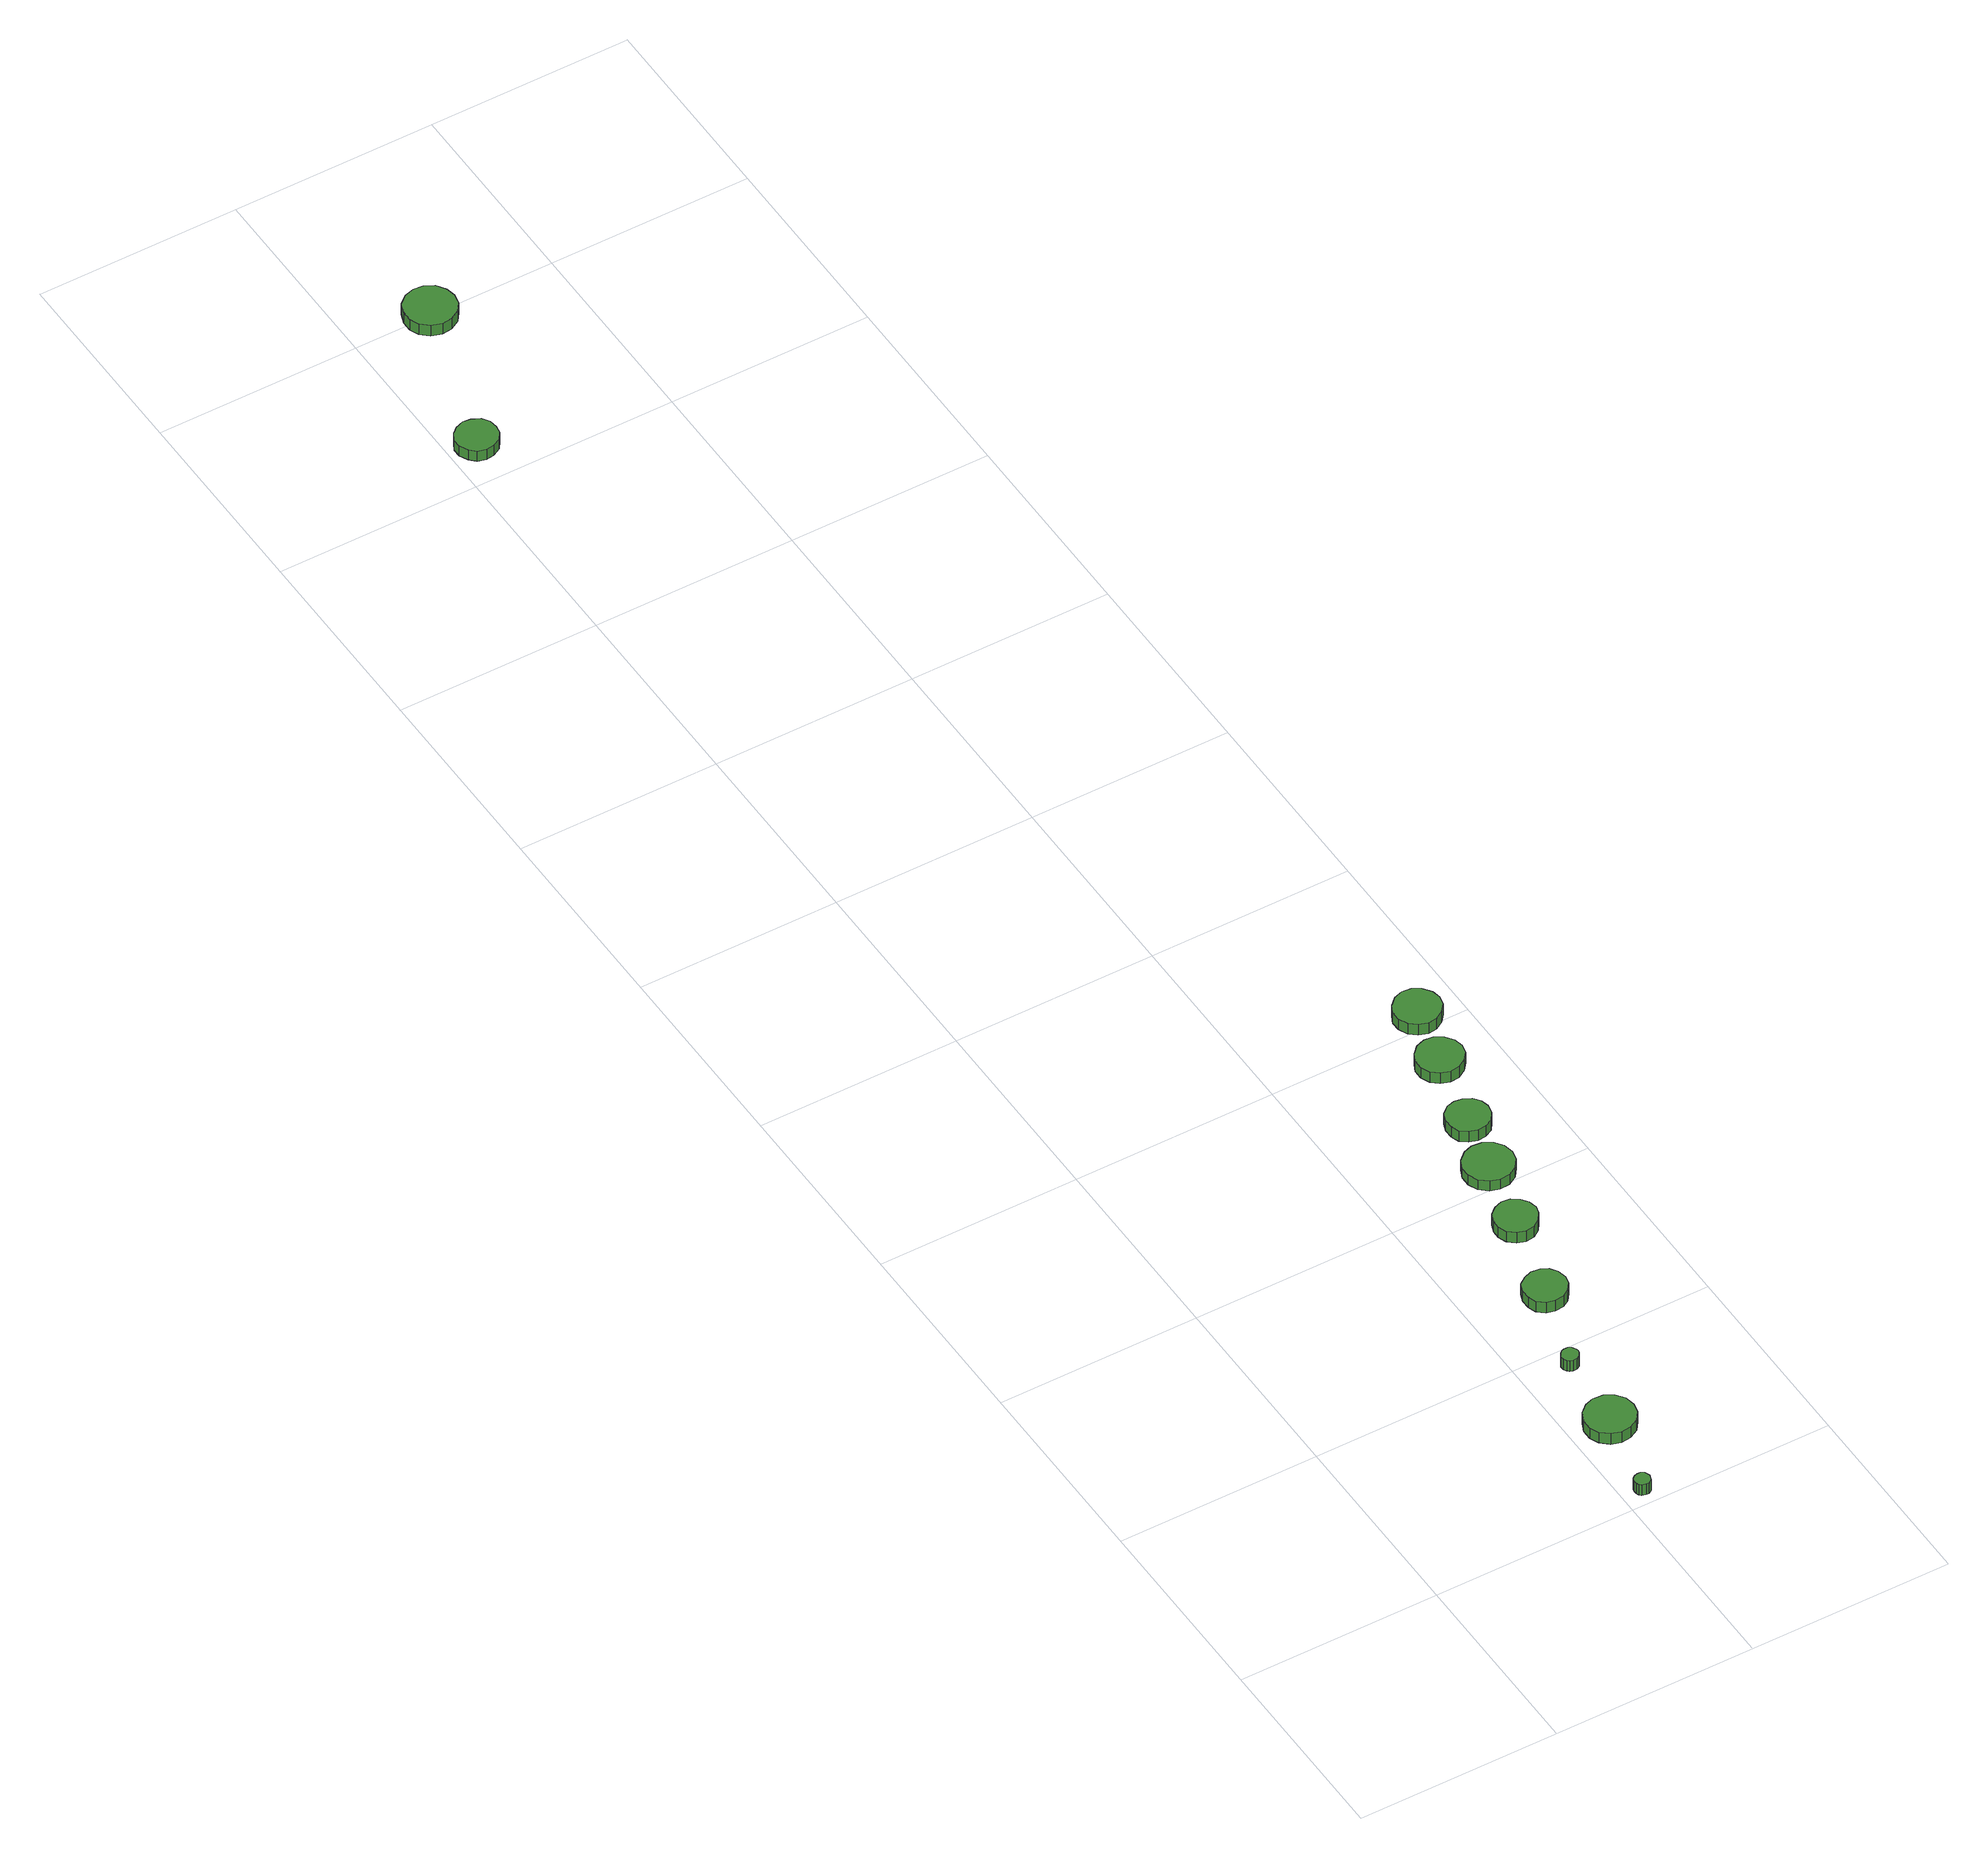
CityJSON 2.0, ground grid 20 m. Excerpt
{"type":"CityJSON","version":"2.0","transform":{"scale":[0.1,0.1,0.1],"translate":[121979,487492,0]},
"CityObjects":{
"tree1":{"type":"SolitaryVegetationObject","attributes":{"function":"something"},"geometry":[{"type":"MultiSurface","lod":"1","boundaries":[[[0,1,2,3,4,5,6,7,8,9,10,11,12,13,14]],[[15,16,17,18,19,20,21,22,23,24,25,26,27,28,29]],[[0,29,28,1]],[[1,28,27,2]],[[2,27,26,3]],[[3,26,25,4]],[[4,25,24,5]],[[5,24,23,6]],[[6,23,22,7]],[[7,22,21,8]],[[8,21,20,9]],[[9,20,19,10]],[[10,19,18,11]],[[11,18,17,12]],[[12,17,16,13]],[[13,16,15,14]],[[14,15,29,0]]]}]},
"tree2":{"type":"SolitaryVegetationObject","attributes":{"function":"something"},"geometry":[{"type":"MultiSurface","lod":"1","boundaries":[[[30,31,32,33,34,35,36,37,38,39,40,41,42,43,44]],[[45,46,47,48,49,50,51,52,53,54,55,56,57,58,59]],[[30,59,58,31]],[[31,58,57,32]],[[32,57,56,33]],[[33,56,55,34]],[[34,55,54,35]],[[35,54,53,36]],[[36,53,52,37]],[[37,52,51,38]],[[38,51,50,39]],[[39,50,49,40]],[[40,49,48,41]],[[41,48,47,42]],[[42,47,46,43]],[[43,46,45,44]],[[44,45,59,30]]]}]},
"tree3":{"type":"SolitaryVegetationObject","attributes":{"function":"something"},"geometry":[{"type":"MultiSurface","lod":"1","boundaries":[[[60,61,62,63,64,65,66,67,68,69,70,71,72,73,74]],[[75,76,77,78,79,80,81,82,83,84,85,86,87,88,89]],[[60,89,88,61]],[[61,88,87,62]],[[62,87,86,63]],[[63,86,85,64]],[[64,85,84,65]],[[65,84,83,66]],[[66,83,82,67]],[[67,82,81,68]],[[68,81,80,69]],[[69,80,79,70]],[[70,79,78,71]],[[71,78,77,72]],[[72,77,76,73]],[[73,76,75,74]],[[74,75,89,60]]]}]},
"tree4":{"type":"SolitaryVegetationObject","attributes":{"function":"something"},"geometry":[{"type":"MultiSurface","lod":"1","boundaries":[[[90,91,92,93,94,95,96,97,98,99,100,101,102,103,104]],[[105,106,107,108,109,110,111,112,113,114,115,116,117,118,119]],[[90,119,118,91]],[[91,118,117,92]],[[92,117,116,93]],[[93,116,115,94]],[[94,115,114,95]],[[95,114,113,96]],[[96,113,112,97]],[[97,112,111,98]],[[98,111,110,99]],[[99,110,109,100]],[[100,109,108,101]],[[101,108,107,102]],[[102,107,106,103]],[[103,106,105,104]],[[104,105,119,90]]]}]},
"tree5":{"type":"SolitaryVegetationObject","attributes":{"function":"something"},"geometry":[{"type":"MultiSurface","lod":"1","boundaries":[[[120,121,122,123,124,125,126,127,128,129,130,131,132,133,134]],[[135,136,137,138,139,140,141,142,143,144,145,146,147,148,149]],[[120,149,148,121]],[[121,148,147,122]],[[122,147,146,123]],[[123,146,145,124]],[[124,145,144,125]],[[125,144,143,126]],[[126,143,142,127]],[[127,142,141,128]],[[128,141,140,129]],[[129,140,139,130]],[[130,139,138,131]],[[131,138,137,132]],[[132,137,136,133]],[[133,136,135,134]],[[134,135,149,120]]]}]},
"tree6":{"type":"SolitaryVegetationObject","attributes":{"function":"something"},"geometry":[{"type":"MultiSurface","lod":"1","boundaries":[[[150,151,152,153,154,155,156,157,158,159,160,161,162,163,164]],[[165,166,167,168,169,170,171,172,173,174,175,176,177,178,179]],[[150,179,178,151]],[[151,178,177,152]],[[152,177,176,153]],[[153,176,175,154]],[[154,175,174,155]],[[155,174,173,156]],[[156,173,172,157]],[[157,172,171,158]],[[158,171,170,159]],[[159,170,169,160]],[[160,169,168,161]],[[161,168,167,162]],[[162,167,166,163]],[[163,166,165,164]],[[164,165,179,150]]]}]},
"tree7":{"type":"SolitaryVegetationObject","attributes":{"function":"something"},"geometry":[{"type":"MultiSurface","lod":"1","boundaries":[[[180,181,182,183,184,185,186,187,188,189,190,191,192,193,194]],[[195,196,197,198,199,200,201,202,203,204,205,206,207,208,209]],[[180,209,208,181]],[[181,208,207,182]],[[182,207,206,183]],[[183,206,205,184]],[[184,205,204,185]],[[185,204,203,186]],[[186,203,202,187]],[[187,202,201,188]],[[188,201,200,189]],[[189,200,199,190]],[[190,199,198,191]],[[191,198,197,192]],[[192,197,196,193]],[[193,196,195,194]],[[194,195,209,180]]]}]},
"tree8":{"type":"SolitaryVegetationObject","attributes":{"function":"something"},"geometry":[{"type":"MultiSurface","lod":"1","boundaries":[[[210,211,212,213,214,215,216,217,218,219,220,221,222,223,224]],[[225,226,227,228,229,230,231,232,233,234,235,236,237,238,239]],[[210,239,238,211]],[[211,238,237,212]],[[212,237,236,213]],[[213,236,235,214]],[[214,235,234,215]],[[215,234,233,216]],[[216,233,232,217]],[[217,232,231,218]],[[218,231,230,219]],[[219,230,229,220]],[[220,229,228,221]],[[221,228,227,222]],[[222,227,226,223]],[[223,226,225,224]],[[224,225,239,210]]]}]},
"tree9":{"type":"SolitaryVegetationObject","attributes":{"function":"something"},"geometry":[{"type":"MultiSurface","lod":"1","boundaries":[[[240,241,242,243,244,245,246,247,248,249,250,251,252,253,254]],[[255,256,257,258,259,260,261,262,263,264,265,266,267,268,269]],[[240,269,268,241]],[[241,268,267,242]],[[242,267,266,243]],[[243,266,265,244]],[[244,265,264,245]],[[245,264,263,246]],[[246,263,262,247]],[[247,262,261,248]],[[248,261,260,249]],[[249,260,259,250]],[[250,259,258,251]],[[251,258,257,252]],[[252,257,256,253]],[[253,256,255,254]],[[254,255,269,240]]]}]},
"tree10":{"type":"SolitaryVegetationObject","attributes":{"function":"something"},"geometry":[{"type":"MultiSurface","lod":"1","boundaries":[[[270,271,272,273,274,275,276,277,278,279,280,281,282,283,284]],[[285,286,287,288,289,290,291,292,293,294,295,296,297,298,299]],[[270,299,298,271]],[[271,298,297,272]],[[272,297,296,273]],[[273,296,295,274]],[[274,295,294,275]],[[275,294,293,276]],[[276,293,292,277]],[[277,292,291,278]],[[278,291,290,279]],[[279,290,289,280]],[[280,289,288,281]],[[281,288,287,282]],[[282,287,286,283]],[[283,286,285,284]],[[284,285,299,270]]]}]},
"tree11":{"type":"SolitaryVegetationObject","attributes":{"function":"something"},"geometry":[{"type":"MultiSurface","lod":"1","boundaries":[[[300,301,302,303,304,305,306,307,308,309,310,311,312,313,314]],[[315,316,317,318,319,320,321,322,323,324,325,326,327,328,329]],[[300,329,328,301]],[[301,328,327,302]],[[302,327,326,303]],[[303,326,325,304]],[[304,325,324,305]],[[305,324,323,306]],[[306,323,322,307]],[[307,322,321,308]],[[308,321,320,309]],[[309,320,319,310]],[[310,319,318,311]],[[311,318,317,312]],[[312,317,316,313]],[[313,316,315,314]],[[314,315,329,300]]]}]}
},
"vertices":[
[228,17,15],[227,20,15],[226,22,15],[223,24,15],[220,24,15],[216,23,15],[214,21,15],[213,18,15],[213,15,15],[214,12,15],[216,10,15],[220,9,15],[223,9,15],[226,11,15],[227,13,15],[227,13,2],[226,11,2],[223,9,2],[220,9,2],[216,10,2],[214,12,2],[213,15,2],[213,18,2],[214,21,2],[216,23,2],[220,24,2],[223,24,2],[226,22,2],[227,20,2],[228,17,2],
[262,99,15],[260,109,15],[254,117,15],[245,122,15],[235,123,15],[226,120,15],[218,113,15],[214,104,15],[214,94,15],[218,85,15],[226,78,15],[235,75,15],[245,76,15],[254,81,15],[260,89,15],[260,89,2],[254,81,2],[245,76,2],[235,75,2],[226,78,2],[218,85,2],[214,94,2],[214,104,2],[218,113,2],[226,120,2],[235,123,2],[245,122,2],[254,117,2],[260,109,2],[262,99,2],
[256,181,14],[255,184,14],[253,187,14],[250,189,14],[246,189,14],[243,188,14],[241,186,14],[239,183,14],[239,179,14],[241,176,14],[243,174,14],[246,173,14],[250,173,14],[253,175,14],[255,178,14],[255,178,1],[253,175,1],[250,173,1],[246,173,1],[243,174,1],[241,176,1],[239,179,1],[239,183,1],[241,186,1],[243,188,1],[246,189,1],[250,189,1],[253,187,1],[255,184,1],[256,181,1],
[294,264,14],[292,273,14],[287,280,14],[280,284,14],[271,285,14],[263,282,14],[256,277,14],[253,269,14],[253,260,14],[256,252,14],[263,246,14],[271,244,14],[280,245,14],[287,249,14],[292,256,14],[292,256,1],[287,249,1],[280,245,1],[271,244,1],[263,246,1],[256,252,1],[253,260,1],[253,269,1],[256,277,1],[263,282,1],[271,285,1],[280,284,1],[287,280,1],[292,273,1],[294,264,1],
[317,351,14],[315,359,14],[310,366,14],[303,371,14],[294,372,14],[286,369,14],[279,363,14],[276,355,14],[276,347,14],[279,339,14],[286,333,14],[294,330,14],[303,331,14],[310,336,14],[315,343,14],[315,343,1],[310,336,1],[303,331,1],[294,330,1],[286,333,1],[279,339,1],[276,347,1],[276,355,1],[279,363,1],[286,369,1],[294,372,1],[303,371,1],[310,366,1],[315,359,1],[317,351,1],
[335,420,14],[333,430,14],[327,438,14],[318,443,14],[308,444,14],[299,441,14],[291,434,14],[287,425,14],[287,415,14],[291,406,14],[299,399,14],[308,396,14],[318,397,14],[327,402,14],[333,410,14],[333,410,2],[327,402,2],[318,397,2],[308,396,2],[299,399,2],[291,406,2],[287,415,2],[287,425,2],[291,434,2],[299,441,2],[308,444,2],[318,443,2],[327,438,2],[333,430,2],[335,420,2],
[346,478,15],[344,486,15],[339,493,15],[331,497,15],[323,498,15],[315,496,15],[308,490,15],[305,482,15],[305,473,15],[308,465,15],[315,460,15],[323,457,15],[331,458,15],[339,462,15],[344,469,15],[344,469,2],[339,462,2],[331,458,2],[323,457,2],[315,460,2],[308,465,2],[305,473,2],[305,482,2],[308,490,2],[315,496,2],[323,498,2],[331,497,2],[339,493,2],[344,486,2],[346,478,2],
[366,554,14],[364,563,14],[358,571,14],[350,576,14],[341,577,14],[332,574,14],[325,567,14],[321,559,14],[321,550,14],[325,541,14],[332,535,14],[341,532,14],[350,533,14],[358,538,14],[364,545,14],[364,545,1],[358,538,1],[350,533,1],[341,532,1],[332,535,1],[325,541,1],[321,550,1],[321,559,1],[325,567,1],[332,574,1],[341,577,1],[350,576,1],[358,571,1],[364,563,1],[366,554,1],
[44,1638,20],[43,1646,20],[38,1653,20],[30,1657,20],[22,1658,20],[14,1655,20],[8,1650,20],[4,1642,20],[4,1634,20],[8,1626,20],[14,1620,20],[22,1618,20],[30,1619,20],[38,1623,20],[43,1630,20],[43,1630,8],[38,1623,8],[30,1619,8],[22,1618,8],[14,1620,8],[8,1626,8],[4,1634,8],[4,1642,8],[8,1650,8],[14,1655,8],[22,1658,8],[30,1657,8],[38,1653,8],[43,1646,8],[44,1638,8],
[380,614,15],[378,623,15],[372,631,15],[364,636,15],[355,637,15],[346,634,15],[339,627,15],[335,619,15],[335,610,15],[339,601,15],[346,595,15],[355,592,15],[364,593,15],[372,598,15],[378,605,15],[378,605,2],[372,598,2],[364,593,2],[355,592,2],[346,595,2],[339,601,2],[335,610,2],[335,619,2],[339,627,2],[346,634,2],[355,637,2],[364,636,2],[372,631,2],[378,623,2],[380,614,2],
[96,1792,23],[94,1802,23],[88,1811,23],[79,1816,23],[69,1817,23],[59,1814,23],[51,1807,23],[47,1797,23],[47,1787,23],[51,1778,23],[59,1771,23],[69,1768,23],[79,1769,23],[88,1774,23],[94,1782,23],[94,1782,10],[88,1774,10],[79,1769,10],[69,1768,10],[59,1771,10],[51,1778,10],[47,1787,10],[47,1797,10],[51,1807,10],[59,1814,10],[69,1817,10],[79,1816,10],[88,1811,10],[94,1802,10],[96,1792,10]
]}
